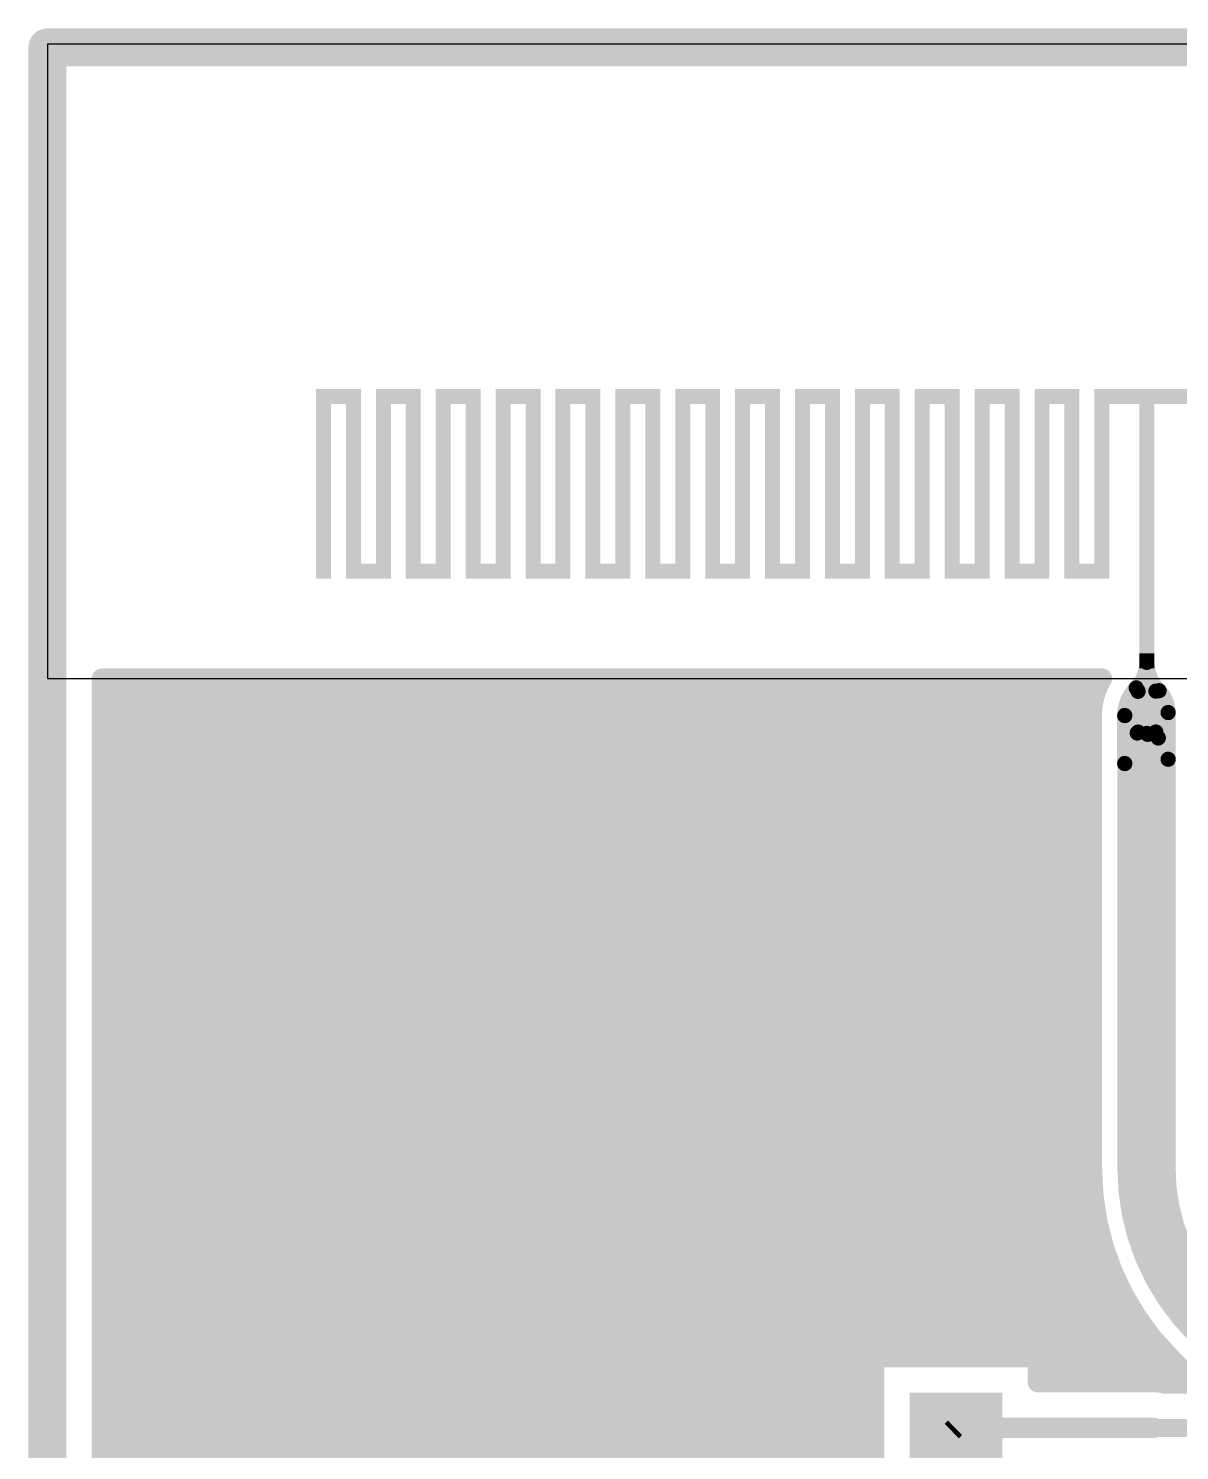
# Model space of a CAD drawing. Header units: inches. Extents: x 0 to 226, y 0 to 70.
# Drawn here: x 176.45 to 187.99, y 10.76 to 25.01 of the extents above; entities that cross this region are included whole.
import ezdxf

# ---------------------------------------------------------------- set-up
doc = ezdxf.new("R2010")
doc.units = ezdxf.units.IN
for name, color, linetype in [('Keep-Out Layer', 6, 'Continuous'), ('Multi-Layer', 9, 'Continuous'), ('Top Layer', 1, 'Continuous')]:
    doc.layers.add(name, color=color, linetype=linetype)

msp = doc.modelspace()

# ---------------------------------------------------------------- hatches: boundary and pattern name
at = {"layer": 'Top Layer'}
for points in [[(179.784, 21.4), (179.334, 21.4), (179.334, 21.25), (179.784, 21.25)], [(179.484, 21.4), (179.334, 21.4), (179.334, 19.5), (179.484, 19.5)], [(179.784, 21.4), (179.634, 21.4), (179.634, 19.5), (179.784, 19.5)], [(180.384, 21.4), (179.934, 21.4), (179.934, 21.25), (180.384, 21.25)], [(180.084, 21.4), (179.934, 21.4), (179.934, 19.5), (180.084, 19.5)], [(180.384, 21.4), (180.234, 21.4), (180.234, 19.5), (180.384, 19.5)], [(180.984, 21.4), (180.534, 21.4), (180.534, 21.25), (180.984, 21.25)], [(180.684, 21.4), (180.534, 21.4), (180.534, 19.5), (180.684, 19.5)], [(180.984, 21.4), (180.834, 21.4), (180.834, 19.5), (180.984, 19.5)], [(181.584, 21.4), (181.134, 21.4), (181.134, 21.25), (181.584, 21.25)], [(181.284, 21.4), (181.134, 21.4), (181.134, 19.5), (181.284, 19.5)], [(181.584, 21.4), (181.434, 21.4), (181.434, 19.5), (181.584, 19.5)], [(182.184, 21.4), (181.734, 21.4), (181.734, 21.25), (182.184, 21.25)], [(181.884, 21.4), (181.734, 21.4), (181.734, 19.5), (181.884, 19.5)], [(182.184, 21.4), (182.034, 21.4), (182.034, 19.5), (182.184, 19.5)], [(182.784, 21.4), (182.334, 21.4), (182.334, 21.25), (182.784, 21.25)], [(182.484, 21.4), (182.334, 21.4), (182.334, 19.5), (182.484, 19.5)], [(182.784, 21.4), (182.634, 21.4), (182.634, 19.5), (182.784, 19.5)], [(183.384, 21.4), (182.934, 21.4), (182.934, 21.25), (183.384, 21.25)], [(183.084, 21.4), (182.934, 21.4), (182.934, 19.5), (183.084, 19.5)], [(183.384, 21.4), (183.234, 21.4), (183.234, 19.5), (183.384, 19.5)], [(183.984, 21.4), (183.534, 21.4), (183.534, 21.25), (183.984, 21.25)], [(183.684, 21.4), (183.534, 21.4), (183.534, 19.5), (183.684, 19.5)], [(183.984, 21.4), (183.834, 21.4), (183.834, 19.5), (183.984, 19.5)], [(184.584, 21.4), (184.134, 21.4), (184.134, 21.25), (184.584, 21.25)], [(184.284, 21.4), (184.134, 21.4), (184.134, 19.5), (184.284, 19.5)], [(184.584, 21.4), (184.434, 21.4), (184.434, 19.5), (184.584, 19.5)], [(185.184, 21.4), (184.734, 21.4), (184.734, 21.25), (185.184, 21.25)], [(184.884, 21.4), (184.734, 21.4), (184.734, 19.5), (184.884, 19.5)], [(185.184, 21.4), (185.034, 21.4), (185.034, 19.5), (185.184, 19.5)], [(185.784, 21.4), (185.334, 21.4), (185.334, 21.25), (185.784, 21.25)], [(185.484, 21.4), (185.334, 21.4), (185.334, 19.5), (185.484, 19.5)], [(185.784, 21.4), (185.634, 21.4), (185.634, 19.5), (185.784, 19.5)], [(186.084, 21.4), (185.934, 21.4), (185.934, 19.5), (186.084, 19.5)], [(186.384, 21.4), (185.934, 21.4), (185.934, 21.25), (186.384, 21.25)], [(186.384, 21.4), (186.234, 21.4), (186.234, 19.5), (186.384, 19.5)], [(186.684, 21.4), (186.534, 21.4), (186.534, 19.5), (186.684, 19.5)], [(186.984, 21.4), (186.534, 21.4), (186.534, 21.25), (186.984, 21.25)], [(186.984, 21.4), (186.834, 21.4), (186.834, 19.5), (186.984, 19.5)], [(187.284, 21.4), (187.134, 21.4), (187.134, 19.5), (187.284, 19.5)], [(187.734, 21.4), (187.134, 21.4), (187.134, 21.25), (187.734, 21.25)], [(187.734, 21.4), (187.584, 21.4), (187.584, 18.6), (187.734, 18.6)], [(188.334, 21.25), (188.334, 21.4), (187.584, 21.4), (187.584, 21.25)], [(180.084, 19.65), (179.634, 19.65), (179.634, 19.5), (180.084, 19.5)], [(180.684, 19.65), (180.234, 19.65), (180.234, 19.5), (180.684, 19.5)], [(181.284, 19.65), (180.834, 19.65), (180.834, 19.5), (181.284, 19.5)], [(181.884, 19.65), (181.434, 19.65), (181.434, 19.5), (181.884, 19.5)], [(182.484, 19.65), (182.034, 19.65), (182.034, 19.5), (182.484, 19.5)], [(183.084, 19.65), (182.634, 19.65), (182.634, 19.5), (183.084, 19.5)], [(183.684, 19.65), (183.234, 19.65), (183.234, 19.5), (183.684, 19.5)], [(184.284, 19.65), (183.834, 19.65), (183.834, 19.5), (184.284, 19.5)], [(184.884, 19.65), (184.434, 19.65), (184.434, 19.5), (184.884, 19.5)], [(185.484, 19.65), (185.034, 19.65), (185.034, 19.5), (185.484, 19.5)], [(186.084, 19.65), (185.634, 19.65), (185.634, 19.5), (186.084, 19.5)], [(186.684, 19.65), (186.234, 19.65), (186.234, 19.5), (186.684, 19.5)], [(187.284, 19.65), (186.834, 19.65), (186.834, 19.5), (187.284, 19.5)]]:
    msp.add_hatch(color=1, dxfattribs=at).paths.add_polyline_path(points)

# ---------------------------------------------------------------- linework, layer by layer
at = {"layer": 'Keep-Out Layer'}
for points in [[(176.643, -0.008, 0.381, 0.381, 0), (176.643, 24.822, 0.381, 0.381, 0)], [(176.643, 24.822, 0.381, 0.381, 0), (196.084, 24.822, 0.381, 0.381, 0)]]:
    msp.add_lwpolyline(points, format="xyseb", dxfattribs=at)
msp.add_lwpolyline([(176.548, 24.822, 0.191, 0.191, 1), (176.738, 24.822, 0.191, 0.191, 1)], format="xyseb", close=True, dxfattribs=at)
msp.add_lwpolyline([(176.548, 24.822, 0.191, 0.191, 1), (176.738, 24.822, 0.191, 0.191, 1)], format="xyseb", close=True, dxfattribs=at)
at = {"layer": 'Multi-Layer'}
for p, q in [((196.084, 24.856), (176.643, 24.856)), ((176.643, 24.856), (176.643, 18.498)), ((176.643, 18.498), (196.084, 18.498))]:
    msp.add_line(p, q, dxfattribs=at)
at = {"layer": 'Top Layer'}
for points in [[(187.659, 18.66, 0.152, 0.152, -0.198912), (187.553, 18.404, 0.152, 0.152, 0)], [(187.659, 18.66, 0.152, 0.152, 0), (187.659, 18.675, 0.152, 0.152, 0)], [(187.782, 18.376, 0.152, 0.152, -0.198912), (187.659, 18.675, 0.152, 0.152, 0)], [(187.659, 17.948, 0.152, 0.152, 0), (187.659, 18.66, 0.152, 0.152, 0)], [(177.189, 18.498, 0.203, 0.203, 0), (187.211, 18.498, 0.203, 0.203, 0)], [(177.189, 0.538, 0.203, 0.203, 0), (177.189, 18.498, 0.203, 0.203, 0)], [(177.227, 0.538, 0.203, 0.203, 0), (177.227, 18.498, 0.203, 0.203, 0)], [(177.43, 0.538, 0.203, 0.203, 0), (177.43, 18.498, 0.203, 0.203, 0)], [(177.634, 0.538, 0.203, 0.203, 0), (177.634, 18.498, 0.203, 0.203, 0)], [(177.837, 0.538, 0.203, 0.203, 0), (177.837, 18.498, 0.203, 0.203, 0)], [(178.04, 0.538, 0.203, 0.203, 0), (178.04, 18.498, 0.203, 0.203, 0)], [(178.243, 0.538, 0.203, 0.203, 0), (178.243, 18.498, 0.203, 0.203, 0)], [(178.446, 0.538, 0.203, 0.203, 0), (178.446, 18.498, 0.203, 0.203, 0)], [(178.65, 0.538, 0.203, 0.203, 0), (178.65, 18.498, 0.203, 0.203, 0)], [(178.853, 0.538, 0.203, 0.203, 0), (178.853, 18.498, 0.203, 0.203, 0)], [(179.056, 0.538, 0.203, 0.203, 0), (179.056, 18.498, 0.203, 0.203, 0)], [(179.259, 0.538, 0.203, 0.203, 0), (179.259, 18.498, 0.203, 0.203, 0)], [(179.462, 0.538, 0.203, 0.203, 0), (179.462, 18.498, 0.203, 0.203, 0)], [(179.666, 0.538, 0.203, 0.203, 0), (179.666, 18.498, 0.203, 0.203, 0)], [(179.869, 0.538, 0.203, 0.203, 0), (179.869, 18.498, 0.203, 0.203, 0)], [(180.072, 0.538, 0.203, 0.203, 0), (180.072, 18.498, 0.203, 0.203, 0)], [(180.275, 0.538, 0.203, 0.203, 0), (180.275, 18.498, 0.203, 0.203, 0)], [(180.478, 0.538, 0.203, 0.203, 0), (180.478, 18.498, 0.203, 0.203, 0)], [(180.682, 0.538, 0.203, 0.203, 0), (180.682, 18.498, 0.203, 0.203, 0)], [(180.885, 0.538, 0.203, 0.203, 0), (180.885, 18.498, 0.203, 0.203, 0)], [(181.088, 0.538, 0.203, 0.203, 0), (181.088, 18.498, 0.203, 0.203, 0)], [(181.291, 0.538, 0.203, 0.203, 0), (181.291, 18.498, 0.203, 0.203, 0)], [(181.494, 0.538, 0.203, 0.203, 0), (181.494, 18.498, 0.203, 0.203, 0)], [(181.698, 0.538, 0.203, 0.203, 0), (181.698, 18.498, 0.203, 0.203, 0)], [(181.901, 0.538, 0.203, 0.203, 0), (181.901, 18.498, 0.203, 0.203, 0)], [(182.104, 0.538, 0.203, 0.203, 0), (182.104, 18.498, 0.203, 0.203, 0)], [(182.307, 0.538, 0.203, 0.203, 0), (182.307, 18.498, 0.203, 0.203, 0)], [(182.51, 0.538, 0.203, 0.203, 0), (182.51, 18.498, 0.203, 0.203, 0)], [(182.714, 0.538, 0.203, 0.203, 0), (182.714, 18.498, 0.203, 0.203, 0)], [(182.917, 4.89, 0.203, 0.203, 0), (182.917, 18.498, 0.203, 0.203, 0)], [(183.12, 4.89, 0.203, 0.203, 0), (183.12, 18.498, 0.203, 0.203, 0)], [(183.323, 4.89, 0.203, 0.203, 0), (183.323, 18.498, 0.203, 0.203, 0)], [(183.526, 5.279, 0.203, 0.203, 0), (183.526, 18.498, 0.203, 0.203, 0)], [(183.73, 5.482, 0.203, 0.203, 0), (183.73, 18.498, 0.203, 0.203, 0)], [(183.933, 5.685, 0.203, 0.203, 0), (183.933, 18.498, 0.203, 0.203, 0)], [(184.136, 5.889, 0.203, 0.203, 0), (184.136, 18.498, 0.203, 0.203, 0)], [(184.339, 6.092, 0.203, 0.203, 0), (184.339, 18.498, 0.203, 0.203, 0)], [(184.542, 6.295, 0.203, 0.203, 0), (184.542, 18.498, 0.203, 0.203, 0)], [(184.746, 6.498, 0.203, 0.203, 0), (184.746, 18.498, 0.203, 0.203, 0)], [(184.949, 11.697, 0.203, 0.203, 0), (184.949, 18.498, 0.203, 0.203, 0)], [(185.152, 11.697, 0.203, 0.203, 0), (185.152, 18.498, 0.203, 0.203, 0)], [(185.355, 11.697, 0.203, 0.203, 0), (185.355, 18.498, 0.203, 0.203, 0)], [(185.558, 11.697, 0.203, 0.203, 0), (185.558, 18.498, 0.203, 0.203, 0)], [(185.762, 11.697, 0.203, 0.203, 0), (185.762, 18.498, 0.203, 0.203, 0)], [(185.965, 11.697, 0.203, 0.203, 0), (185.965, 18.498, 0.203, 0.203, 0)], [(186.168, 11.697, 0.203, 0.203, 0), (186.168, 18.498, 0.203, 0.203, 0)], [(186.371, 11.697, 0.203, 0.203, 0), (186.371, 18.498, 0.203, 0.203, 0)], [(186.574, 11.446, 0.203, 0.203, 0), (186.574, 18.498, 0.203, 0.203, 0)], [(186.778, 11.446, 0.203, 0.203, 0), (186.778, 18.498, 0.203, 0.203, 0)], [(186.981, 11.446, 0.203, 0.203, 0), (186.981, 18.498, 0.203, 0.203, 0)], [(187.108, 18.127, 0.203, 0.203, -0.135623), (187.211, 18.498, 0.203, 0.203, 0)], [(177.189, 18.404, 0.203, 0.203, 0), (187.163, 18.404, 0.203, 0.203, 0)], [(187.438, 18.127, 0.152, 0.152, -0.198912), (187.553, 18.404, 0.152, 0.152, 0)], [(187.572, 17.961, 0.152, 0.152, 0), (187.572, 18.37, 0.152, 0.152, 0)], [(187.75, 17.962, 0.152, 0.152, 0), (187.75, 18.372, 0.152, 0.152, 0)], [(187.782, 18.376, 0.152, 0.152, -0.198912), (187.873, 18.157, 0.152, 0.152, 0)], [(177.189, 18.201, 0.203, 0.203, 0), (187.112, 18.201, 0.203, 0.203, 0)], [(177.189, 17.998, 0.203, 0.203, 0), (187.108, 17.998, 0.203, 0.203, 0)], [(187.108, 17.646, 0.203, 0.203, 0), (187.108, 18.127, 0.203, 0.203, 0)], [(187.438, 17.646, 0.152, 0.152, 0), (187.438, 18.127, 0.152, 0.152, 0)], [(187.656, 13.591, 0.584, 0.584, 0), (187.656, 17.909, 0.584, 0.584, 0)], [(187.873, 17.689, 0.152, 0.152, 0), (187.873, 18.157, 0.152, 0.152, 0)], [(187.563, 17.952, 0.152, 0.152, 0), (187.572, 17.961, 0.152, 0.152, 0)], [(187.659, 17.948, 0.152, 0.152, 0), (187.668, 17.939, 0.152, 0.152, 0)], [(187.774, 17.903, 0.152, 0.152, -0.198912), (187.75, 17.962, 0.152, 0.152, 0)], [(177.189, 17.794, 0.203, 0.203, 0), (187.108, 17.794, 0.203, 0.203, 0)], [(177.189, 17.591, 0.203, 0.203, 0), (187.11, 17.591, 0.203, 0.203, 0)], [(187.11, 13.591, 0.203, 0.203, 0), (187.11, 17.612, 0.203, 0.203, 0)], [(177.189, 17.388, 0.203, 0.203, 0), (187.11, 17.388, 0.203, 0.203, 0)], [(177.189, 17.185, 0.203, 0.203, 0), (187.11, 17.185, 0.203, 0.203, 0)], [(177.189, 16.982, 0.203, 0.203, 0), (187.11, 16.982, 0.203, 0.203, 0)], [(177.189, 16.778, 0.203, 0.203, 0), (187.11, 16.778, 0.203, 0.203, 0)], [(177.189, 16.575, 0.203, 0.203, 0), (187.11, 16.575, 0.203, 0.203, 0)], [(177.189, 16.372, 0.203, 0.203, 0), (187.11, 16.372, 0.203, 0.203, 0)], [(177.189, 16.169, 0.203, 0.203, 0), (187.11, 16.169, 0.203, 0.203, 0)], [(177.189, 15.966, 0.203, 0.203, 0), (187.11, 15.966, 0.203, 0.203, 0)], [(177.189, 15.762, 0.203, 0.203, 0), (187.11, 15.762, 0.203, 0.203, 0)], [(177.189, 15.559, 0.203, 0.203, 0), (187.11, 15.559, 0.203, 0.203, 0)], [(177.189, 15.356, 0.203, 0.203, 0), (187.11, 15.356, 0.203, 0.203, 0)], [(177.189, 15.153, 0.203, 0.203, 0), (187.11, 15.153, 0.203, 0.203, 0)], [(177.189, 14.95, 0.203, 0.203, 0), (187.11, 14.95, 0.203, 0.203, 0)], [(177.189, 14.746, 0.203, 0.203, 0), (187.11, 14.746, 0.203, 0.203, 0)], [(177.189, 14.543, 0.203, 0.203, 0), (187.11, 14.543, 0.203, 0.203, 0)], [(177.189, 14.34, 0.203, 0.203, 0), (187.11, 14.34, 0.203, 0.203, 0)], [(177.189, 14.137, 0.203, 0.203, 0), (187.11, 14.137, 0.203, 0.203, 0)], [(177.189, 13.934, 0.203, 0.203, 0), (187.11, 13.934, 0.203, 0.203, 0)], [(177.189, 13.73, 0.203, 0.203, 0), (187.11, 13.73, 0.203, 0.203, 0)], [(188.286, 12.07, 0.584, 0.584, -0.198912), (187.656, 13.591, 0.584, 0.584, 0)], [(187.9, 11.684, 0.203, 0.203, -0.198912), (187.11, 13.591, 0.203, 0.203, 0)], [(177.189, 13.527, 0.203, 0.203, 0), (187.111, 13.527, 0.203, 0.203, 0)], [(177.189, 13.324, 0.203, 0.203, 0), (187.123, 13.324, 0.203, 0.203, 0)], [(177.189, 13.121, 0.203, 0.203, 0), (187.151, 13.121, 0.203, 0.203, 0)], [(177.189, 12.918, 0.203, 0.203, 0), (187.195, 12.918, 0.203, 0.203, 0)], [(187.184, 11.446, 0.203, 0.203, 0), (187.184, 12.963, 0.203, 0.203, 0)], [(177.189, 12.714, 0.203, 0.203, 0), (187.256, 12.714, 0.203, 0.203, 0)], [(177.189, 12.511, 0.203, 0.203, 0), (187.336, 12.511, 0.203, 0.203, 0)], [(177.189, 12.308, 0.203, 0.203, 0), (187.435, 12.308, 0.203, 0.203, 0)], [(187.387, 11.446, 0.203, 0.203, 0), (187.387, 12.4, 0.203, 0.203, 0)], [(177.189, 12.105, 0.203, 0.203, 0), (187.556, 12.105, 0.203, 0.203, 0)], [(187.59, 11.446, 0.203, 0.203, 0), (187.59, 12.054, 0.203, 0.203, 0)], [(177.189, 11.902, 0.203, 0.203, 0), (187.705, 11.902, 0.203, 0.203, 0)], [(187.794, 11.442, 0.203, 0.203, 0), (187.794, 11.796, 0.203, 0.203, 0)], [(177.189, 11.698, 0.203, 0.203, 0), (187.885, 11.698, 0.203, 0.203, 0)], [(184.927, 10.006, 0.203, 0.203, 0), (184.927, 11.697, 0.203, 0.203, 0)], [(184.927, 11.697, 0.203, 0.203, 0), (186.568, 11.697, 0.203, 0.203, 0)], [(186.568, 11.446, 0.203, 0.203, 0), (186.568, 11.697, 0.203, 0.203, 0)], [(187.9, 11.684, 0.203, 0.203, 0), (187.961, 11.623, 0.203, 0.203, 0)], [(187.996, 11.591, 0.203, 0.203, 0), (188.157, 11.43, 0.203, 0.203, 0)], [(187.997, 11.435, 0.203, 0.203, 0), (187.997, 11.59, 0.203, 0.203, 0)], [(177.189, 11.495, 0.203, 0.203, 0), (184.927, 11.495, 0.203, 0.203, 0)], [(186.568, 11.495, 0.203, 0.203, 0), (188.091, 11.495, 0.203, 0.203, 0)], [(186.568, 11.446, 0.203, 0.203, 0), (187.73, 11.446, 0.203, 0.203, 0)], [(187.73, 11.446, 0.203, 0.203, -0.056496), (187.832, 11.435, 0.203, 0.203, 0)], [(187.832, 11.435, 0.203, 0.203, 0), (188.09, 11.435, 0.203, 0.203, 0)], [(177.189, 11.292, 0.203, 0.203, 0), (184.927, 11.292, 0.203, 0.203, 0)], [(177.189, 11.089, 0.203, 0.203, 0), (184.927, 11.089, 0.203, 0.203, 0)], [(177.189, 10.886, 0.203, 0.203, 0), (184.927, 10.886, 0.203, 0.203, 0)], [(185.748, 8.931, 0.508, 0.508, 0), (185.748, 10.852, 0.508, 0.508, 0)], [(185.705, 10.957, 0.203, 0.203, 0), (185.738, 10.989, 0.203, 0.203, 0)], [(185.738, 10.989, 0.203, 0.203, 0), (187.73, 10.989, 0.203, 0.203, 0)], [(188.09, 10.989, 0.18, 0.18, 0), (187.37, 10.989, 0.18, 0.18, 0)], [(177.189, 10.682, 0.203, 0.203, 0), (184.927, 10.682, 0.203, 0.203, 0)]]:
    msp.add_lwpolyline(points, format="xyseb", dxfattribs=at)
for points in [[(187.621, 18.675, 0.0762, 0.0762, 1), (187.697, 18.675, 0.0762, 0.0762, 1)], [(187.621, 18.675, 0.0762, 0.0762, 1), (187.697, 18.675, 0.0762, 0.0762, 1)], [(187.621, 18.66, 0.0762, 0.0762, 1), (187.697, 18.66, 0.0762, 0.0762, 1)], [(187.621, 18.66, 0.0762, 0.0762, 1), (187.697, 18.66, 0.0762, 0.0762, 1)], [(187.621, 18.66, 0.0762, 0.0762, 1), (187.697, 18.66, 0.0762, 0.0762, 1)], [(177.138, 18.498, 0.102, 0.102, 1), (177.24, 18.498, 0.102, 0.102, 1)], [(177.138, 18.498, 0.102, 0.102, 1), (177.24, 18.498, 0.102, 0.102, 1)], [(177.176, 18.498, 0.102, 0.102, 1), (177.278, 18.498, 0.102, 0.102, 1)], [(177.326, 18.275, 0.305, 0.305, 1), (177.63, 18.275, 0.305, 0.305, 1)], [(177.38, 18.498, 0.102, 0.102, 1), (177.481, 18.498, 0.102, 0.102, 1)], [(177.583, 18.498, 0.102, 0.102, 1), (177.684, 18.498, 0.102, 0.102, 1)], [(177.786, 18.498, 0.102, 0.102, 1), (177.888, 18.498, 0.102, 0.102, 1)], [(177.989, 18.498, 0.102, 0.102, 1), (178.091, 18.498, 0.102, 0.102, 1)], [(178.176, 18.275, 0.305, 0.305, 1), (178.481, 18.275, 0.305, 0.305, 1)], [(178.192, 18.498, 0.102, 0.102, 1), (178.294, 18.498, 0.102, 0.102, 1)], [(178.396, 18.498, 0.102, 0.102, 1), (178.497, 18.498, 0.102, 0.102, 1)], [(178.599, 18.498, 0.102, 0.102, 1), (178.7, 18.498, 0.102, 0.102, 1)], [(178.802, 18.498, 0.102, 0.102, 1), (178.904, 18.498, 0.102, 0.102, 1)], [(179.027, 18.275, 0.305, 0.305, 1), (179.332, 18.275, 0.305, 0.305, 1)], [(179.005, 18.498, 0.102, 0.102, 1), (179.107, 18.498, 0.102, 0.102, 1)], [(179.208, 18.498, 0.102, 0.102, 1), (179.31, 18.498, 0.102, 0.102, 1)], [(179.412, 18.498, 0.102, 0.102, 1), (179.513, 18.498, 0.102, 0.102, 1)], [(179.615, 18.498, 0.102, 0.102, 1), (179.716, 18.498, 0.102, 0.102, 1)], [(179.878, 18.275, 0.305, 0.305, 1), (180.183, 18.275, 0.305, 0.305, 1)], [(179.818, 18.498, 0.102, 0.102, 1), (179.92, 18.498, 0.102, 0.102, 1)], [(180.021, 18.498, 0.102, 0.102, 1), (180.123, 18.498, 0.102, 0.102, 1)], [(180.224, 18.498, 0.102, 0.102, 1), (180.326, 18.498, 0.102, 0.102, 1)], [(180.428, 18.498, 0.102, 0.102, 1), (180.529, 18.498, 0.102, 0.102, 1)], [(180.715, 18.263, 0.305, 0.305, 1), (181.02, 18.263, 0.305, 0.305, 1)], [(180.631, 18.498, 0.102, 0.102, 1), (180.732, 18.498, 0.102, 0.102, 1)], [(180.834, 18.498, 0.102, 0.102, 1), (180.936, 18.498, 0.102, 0.102, 1)], [(181.037, 18.498, 0.102, 0.102, 1), (181.139, 18.498, 0.102, 0.102, 1)], [(181.24, 18.498, 0.102, 0.102, 1), (181.342, 18.498, 0.102, 0.102, 1)], [(181.444, 18.498, 0.102, 0.102, 1), (181.545, 18.498, 0.102, 0.102, 1)], [(181.566, 18.263, 0.305, 0.305, 1), (181.871, 18.263, 0.305, 0.305, 1)], [(181.647, 18.498, 0.102, 0.102, 1), (181.748, 18.498, 0.102, 0.102, 1)], [(181.85, 18.498, 0.102, 0.102, 1), (181.952, 18.498, 0.102, 0.102, 1)], [(182.053, 18.498, 0.102, 0.102, 1), (182.155, 18.498, 0.102, 0.102, 1)], [(182.256, 18.498, 0.102, 0.102, 1), (182.358, 18.498, 0.102, 0.102, 1)], [(182.417, 18.263, 0.305, 0.305, 1), (182.722, 18.263, 0.305, 0.305, 1)], [(182.46, 18.498, 0.102, 0.102, 1), (182.561, 18.498, 0.102, 0.102, 1)], [(182.663, 18.498, 0.102, 0.102, 1), (182.764, 18.498, 0.102, 0.102, 1)], [(182.866, 18.498, 0.102, 0.102, 1), (182.968, 18.498, 0.102, 0.102, 1)], [(183.069, 18.498, 0.102, 0.102, 1), (183.171, 18.498, 0.102, 0.102, 1)], [(183.268, 18.263, 0.305, 0.305, 1), (183.573, 18.263, 0.305, 0.305, 1)], [(183.272, 18.498, 0.102, 0.102, 1), (183.374, 18.498, 0.102, 0.102, 1)], [(183.476, 18.498, 0.102, 0.102, 1), (183.577, 18.498, 0.102, 0.102, 1)], [(183.679, 18.498, 0.102, 0.102, 1), (183.78, 18.498, 0.102, 0.102, 1)], [(183.882, 18.498, 0.102, 0.102, 1), (183.984, 18.498, 0.102, 0.102, 1)], [(184.119, 18.263, 0.305, 0.305, 1), (184.424, 18.263, 0.305, 0.305, 1)], [(184.085, 18.498, 0.102, 0.102, 1), (184.187, 18.498, 0.102, 0.102, 1)], [(184.288, 18.498, 0.102, 0.102, 1), (184.39, 18.498, 0.102, 0.102, 1)], [(184.492, 18.498, 0.102, 0.102, 1), (184.593, 18.498, 0.102, 0.102, 1)], [(184.695, 18.498, 0.102, 0.102, 1), (184.796, 18.498, 0.102, 0.102, 1)], [(184.97, 18.263, 0.305, 0.305, 1), (185.274, 18.263, 0.305, 0.305, 1)], [(184.898, 18.498, 0.102, 0.102, 1), (185, 18.498, 0.102, 0.102, 1)], [(185.101, 18.498, 0.102, 0.102, 1), (185.203, 18.498, 0.102, 0.102, 1)], [(185.304, 18.498, 0.102, 0.102, 1), (185.406, 18.498, 0.102, 0.102, 1)], [(185.508, 18.498, 0.102, 0.102, 1), (185.609, 18.498, 0.102, 0.102, 1)], [(185.711, 18.498, 0.102, 0.102, 1), (185.812, 18.498, 0.102, 0.102, 1)], [(185.821, 18.263, 0.305, 0.305, 1), (186.125, 18.263, 0.305, 0.305, 1)], [(185.914, 18.498, 0.102, 0.102, 1), (186.016, 18.498, 0.102, 0.102, 1)], [(186.117, 18.498, 0.102, 0.102, 1), (186.219, 18.498, 0.102, 0.102, 1)], [(186.32, 18.498, 0.102, 0.102, 1), (186.422, 18.498, 0.102, 0.102, 1)], [(186.524, 18.498, 0.102, 0.102, 1), (186.625, 18.498, 0.102, 0.102, 1)], [(186.657, 18.251, 0.305, 0.305, 1), (186.962, 18.251, 0.305, 0.305, 1)], [(186.727, 18.498, 0.102, 0.102, 1), (186.828, 18.498, 0.102, 0.102, 1)], [(186.93, 18.498, 0.102, 0.102, 1), (187.032, 18.498, 0.102, 0.102, 1)], [(187.16, 18.498, 0.102, 0.102, 1), (187.261, 18.498, 0.102, 0.102, 1)], [(187.16, 18.498, 0.102, 0.102, 1), (187.261, 18.498, 0.102, 0.102, 1)], [(177.138, 18.404, 0.102, 0.102, 1), (177.24, 18.404, 0.102, 0.102, 1)], [(187.113, 18.404, 0.102, 0.102, 1), (187.214, 18.404, 0.102, 0.102, 1)], [(187.515, 18.404, 0.0762, 0.0762, 1), (187.591, 18.404, 0.0762, 0.0762, 1)], [(187.515, 18.404, 0.0762, 0.0762, 1), (187.591, 18.404, 0.0762, 0.0762, 1)], [(187.533, 18.37, 0.0762, 0.0762, 1), (187.61, 18.37, 0.0762, 0.0762, 1)], [(187.712, 18.372, 0.0762, 0.0762, 1), (187.788, 18.372, 0.0762, 0.0762, 1)], [(187.744, 18.376, 0.0762, 0.0762, 1), (187.82, 18.376, 0.0762, 0.0762, 1)], [(187.744, 18.376, 0.0762, 0.0762, 1), (187.82, 18.376, 0.0762, 0.0762, 1)], [(177.138, 18.201, 0.102, 0.102, 1), (177.24, 18.201, 0.102, 0.102, 1)], [(187.061, 18.201, 0.102, 0.102, 1), (187.163, 18.201, 0.102, 0.102, 1)], [(177.138, 17.998, 0.102, 0.102, 1), (177.24, 17.998, 0.102, 0.102, 1)], [(187.057, 18.127, 0.102, 0.102, 1), (187.159, 18.127, 0.102, 0.102, 1)], [(187.057, 18.127, 0.102, 0.102, 1), (187.159, 18.127, 0.102, 0.102, 1)], [(187.057, 17.998, 0.102, 0.102, 1), (187.159, 17.998, 0.102, 0.102, 1)], [(187.4, 18.127, 0.0762, 0.0762, 1), (187.477, 18.127, 0.0762, 0.0762, 1)], [(187.4, 18.127, 0.0762, 0.0762, 1), (187.477, 18.127, 0.0762, 0.0762, 1)], [(187.51, 17.909, 0.292, 0.292, 1), (187.802, 17.909, 0.292, 0.292, 1)], [(187.835, 18.157, 0.0762, 0.0762, 1), (187.911, 18.157, 0.0762, 0.0762, 1)], [(187.835, 18.157, 0.0762, 0.0762, 1), (187.911, 18.157, 0.0762, 0.0762, 1)], [(187.525, 17.952, 0.0762, 0.0762, 1), (187.601, 17.952, 0.0762, 0.0762, 1)], [(187.533, 17.961, 0.0762, 0.0762, 1), (187.61, 17.961, 0.0762, 0.0762, 1)], [(187.533, 17.961, 0.0762, 0.0762, 1), (187.61, 17.961, 0.0762, 0.0762, 1)], [(187.621, 17.948, 0.0762, 0.0762, 1), (187.697, 17.948, 0.0762, 0.0762, 1)], [(187.621, 17.948, 0.0762, 0.0762, 1), (187.697, 17.948, 0.0762, 0.0762, 1)], [(187.63, 17.939, 0.0762, 0.0762, 1), (187.706, 17.939, 0.0762, 0.0762, 1)], [(187.712, 17.962, 0.0762, 0.0762, 1), (187.788, 17.962, 0.0762, 0.0762, 1)], [(187.712, 17.962, 0.0762, 0.0762, 1), (187.788, 17.962, 0.0762, 0.0762, 1)], [(187.736, 17.903, 0.0762, 0.0762, 1), (187.813, 17.903, 0.0762, 0.0762, 1)], [(177.138, 17.794, 0.102, 0.102, 1), (177.24, 17.794, 0.102, 0.102, 1)], [(187.057, 17.794, 0.102, 0.102, 1), (187.159, 17.794, 0.102, 0.102, 1)], [(177.138, 17.591, 0.102, 0.102, 1), (177.24, 17.591, 0.102, 0.102, 1)], [(179.324, 17.318, 0.356, 0.356, 1), (179.679, 17.318, 0.356, 0.356, 1)], [(186.613, 17.416, 0.305, 0.305, 1), (186.918, 17.416, 0.305, 0.305, 1)], [(187.057, 17.646, 0.102, 0.102, 1), (187.159, 17.646, 0.102, 0.102, 1)], [(187.059, 17.612, 0.102, 0.102, 1), (187.161, 17.612, 0.102, 0.102, 1)], [(187.059, 17.591, 0.102, 0.102, 1), (187.161, 17.591, 0.102, 0.102, 1)], [(187.4, 17.646, 0.0762, 0.0762, 1), (187.477, 17.646, 0.0762, 0.0762, 1)], [(187.835, 17.689, 0.0762, 0.0762, 1), (187.911, 17.689, 0.0762, 0.0762, 1)], [(177.138, 17.388, 0.102, 0.102, 1), (177.24, 17.388, 0.102, 0.102, 1)], [(177.464, 17.181, 0.305, 0.305, 1), (177.769, 17.181, 0.305, 0.305, 1)], [(181.234, 17.122, 0.305, 0.305, 1), (181.538, 17.122, 0.305, 0.305, 1)], [(182.711, 17.093, 0.305, 0.305, 1), (183.016, 17.093, 0.305, 0.305, 1)], [(187.059, 17.388, 0.102, 0.102, 1), (187.161, 17.388, 0.102, 0.102, 1)], [(177.138, 17.185, 0.102, 0.102, 1), (177.24, 17.185, 0.102, 0.102, 1)], [(178.269, 16.965, 0.305, 0.305, 1), (178.574, 16.965, 0.305, 0.305, 1)], [(184.68, 16.967, 0.305, 0.305, 1), (184.985, 16.967, 0.305, 0.305, 1)], [(185.788, 16.984, 0.305, 0.305, 1), (186.093, 16.984, 0.305, 0.305, 1)], [(187.059, 17.185, 0.102, 0.102, 1), (187.161, 17.185, 0.102, 0.102, 1)], [(177.138, 16.982, 0.102, 0.102, 1), (177.24, 16.982, 0.102, 0.102, 1)], [(187.059, 16.982, 0.102, 0.102, 1), (187.161, 16.982, 0.102, 0.102, 1)], [(177.138, 16.778, 0.102, 0.102, 1), (177.24, 16.778, 0.102, 0.102, 1)], [(180.075, 16.651, 0.305, 0.305, 1), (180.38, 16.651, 0.305, 0.305, 1)], [(183.407, 16.534, 0.356, 0.356, 1), (183.763, 16.534, 0.356, 0.356, 1)], [(187.059, 16.778, 0.102, 0.102, 1), (187.161, 16.778, 0.102, 0.102, 1)], [(177.138, 16.575, 0.102, 0.102, 1), (177.24, 16.575, 0.102, 0.102, 1)], [(186.657, 16.51, 0.305, 0.305, 1), (186.962, 16.51, 0.305, 0.305, 1)], [(187.059, 16.575, 0.102, 0.102, 1), (187.161, 16.575, 0.102, 0.102, 1)], [(177.138, 16.372, 0.102, 0.102, 1), (177.24, 16.372, 0.102, 0.102, 1)], [(187.059, 16.372, 0.102, 0.102, 1), (187.161, 16.372, 0.102, 0.102, 1)], [(177.138, 16.169, 0.102, 0.102, 1), (177.24, 16.169, 0.102, 0.102, 1)], [(187.059, 16.169, 0.102, 0.102, 1), (187.161, 16.169, 0.102, 0.102, 1)], [(177.138, 15.966, 0.102, 0.102, 1), (177.24, 15.966, 0.102, 0.102, 1)], [(184.316, 15.767, 0.305, 0.305, 1), (184.621, 15.767, 0.305, 0.305, 1)], [(186.657, 15.708, 0.305, 0.305, 1), (186.962, 15.708, 0.305, 0.305, 1)], [(187.059, 15.966, 0.102, 0.102, 1), (187.161, 15.966, 0.102, 0.102, 1)], [(177.138, 15.762, 0.102, 0.102, 1), (177.24, 15.762, 0.102, 0.102, 1)], [(181.881, 15.61, 0.305, 0.305, 1), (182.186, 15.61, 0.305, 0.305, 1)], [(187.059, 15.762, 0.102, 0.102, 1), (187.161, 15.762, 0.102, 0.102, 1)], [(177.138, 15.559, 0.102, 0.102, 1), (177.24, 15.559, 0.102, 0.102, 1)], [(178.544, 15.355, 0.305, 0.305, 1), (178.849, 15.355, 0.305, 0.305, 1)], [(187.059, 15.559, 0.102, 0.102, 1), (187.161, 15.559, 0.102, 0.102, 1)], [(177.138, 15.356, 0.102, 0.102, 1), (177.24, 15.356, 0.102, 0.102, 1)], [(179.683, 15.159, 0.305, 0.305, 1), (179.987, 15.159, 0.305, 0.305, 1)], [(187.059, 15.356, 0.102, 0.102, 1), (187.161, 15.356, 0.102, 0.102, 1)], [(177.138, 15.153, 0.102, 0.102, 1), (177.24, 15.153, 0.102, 0.102, 1)], [(185.199, 15.021, 0.305, 0.305, 1), (185.504, 15.021, 0.305, 0.305, 1)], [(187.059, 15.153, 0.102, 0.102, 1), (187.161, 15.153, 0.102, 0.102, 1)], [(186.657, 14.906, 0.305, 0.305, 1), (186.962, 14.906, 0.305, 0.305, 1)], [(177.138, 14.95, 0.102, 0.102, 1), (177.24, 14.95, 0.102, 0.102, 1)], [(187.059, 14.95, 0.102, 0.102, 1), (187.161, 14.95, 0.102, 0.102, 1)], [(177.138, 14.746, 0.102, 0.102, 1), (177.24, 14.746, 0.102, 0.102, 1)], [(187.059, 14.746, 0.102, 0.102, 1), (187.161, 14.746, 0.102, 0.102, 1)], [(183.295, 14.373, 0.305, 0.305, 1), (183.6, 14.373, 0.305, 0.305, 1)], [(177.138, 14.543, 0.102, 0.102, 1), (177.24, 14.543, 0.102, 0.102, 1)], [(180.821, 14.275, 0.305, 0.305, 1), (181.126, 14.275, 0.305, 0.305, 1)], [(187.059, 14.543, 0.102, 0.102, 1), (187.161, 14.543, 0.102, 0.102, 1)], [(177.138, 14.34, 0.102, 0.102, 1), (177.24, 14.34, 0.102, 0.102, 1)], [(186.657, 14.104, 0.305, 0.305, 1), (186.962, 14.104, 0.305, 0.305, 1)], [(187.059, 14.34, 0.102, 0.102, 1), (187.161, 14.34, 0.102, 0.102, 1)], [(177.664, 13.981, 0.305, 0.305, 1), (177.969, 13.981, 0.305, 0.305, 1)], [(177.138, 14.137, 0.102, 0.102, 1), (177.24, 14.137, 0.102, 0.102, 1)], [(184.398, 13.871, 0.356, 0.356, 1), (184.754, 13.871, 0.356, 0.356, 1)], [(187.059, 14.137, 0.102, 0.102, 1), (187.161, 14.137, 0.102, 0.102, 1)], [(177.138, 13.934, 0.102, 0.102, 1), (177.24, 13.934, 0.102, 0.102, 1)], [(185.474, 13.765, 0.305, 0.305, 1), (185.779, 13.765, 0.305, 0.305, 1)], [(187.059, 13.934, 0.102, 0.102, 1), (187.161, 13.934, 0.102, 0.102, 1)], [(177.138, 13.73, 0.102, 0.102, 1), (177.24, 13.73, 0.102, 0.102, 1)], [(179.192, 13.627, 0.305, 0.305, 1), (179.497, 13.627, 0.305, 0.305, 1)], [(187.059, 13.73, 0.102, 0.102, 1), (187.161, 13.73, 0.102, 0.102, 1)], [(187.51, 13.591, 0.292, 0.292, 1), (187.802, 13.591, 0.292, 0.292, 1)], [(187.51, 13.591, 0.292, 0.292, 1), (187.802, 13.591, 0.292, 0.292, 1)], [(187.059, 13.591, 0.102, 0.102, 1), (187.161, 13.591, 0.102, 0.102, 1)], [(187.059, 13.591, 0.102, 0.102, 1), (187.161, 13.591, 0.102, 0.102, 1)], [(177.138, 13.527, 0.102, 0.102, 1), (177.24, 13.527, 0.102, 0.102, 1)], [(186.657, 13.303, 0.305, 0.305, 1), (186.962, 13.303, 0.305, 0.305, 1)], [(187.06, 13.527, 0.102, 0.102, 1), (187.162, 13.527, 0.102, 0.102, 1)], [(177.138, 13.324, 0.102, 0.102, 1), (177.24, 13.324, 0.102, 0.102, 1)], [(182.902, 13.117, 0.305, 0.305, 1), (183.207, 13.117, 0.305, 0.305, 1)], [(187.072, 13.324, 0.102, 0.102, 1), (187.174, 13.324, 0.102, 0.102, 1)], [(180.516, 12.985, 0.305, 0.305, 1), (180.821, 12.985, 0.305, 0.305, 1)], [(177.138, 13.121, 0.102, 0.102, 1), (177.24, 13.121, 0.102, 0.102, 1)], [(187.101, 13.121, 0.102, 0.102, 1), (187.202, 13.121, 0.102, 0.102, 1)], [(177.138, 12.918, 0.102, 0.102, 1), (177.24, 12.918, 0.102, 0.102, 1)], [(187.133, 12.963, 0.102, 0.102, 1), (187.235, 12.963, 0.102, 0.102, 1)], [(187.145, 12.918, 0.102, 0.102, 1), (187.246, 12.918, 0.102, 0.102, 1)], [(177.138, 12.714, 0.102, 0.102, 1), (177.24, 12.714, 0.102, 0.102, 1)], [(186.919, 12.501, 0.305, 0.305, 1), (187.224, 12.501, 0.305, 0.305, 1)], [(187.206, 12.714, 0.102, 0.102, 1), (187.307, 12.714, 0.102, 0.102, 1)], [(177.138, 12.511, 0.102, 0.102, 1), (177.24, 12.511, 0.102, 0.102, 1)], [(181.323, 12.313, 0.305, 0.305, 1), (181.628, 12.313, 0.305, 0.305, 1)], [(183.806, 12.273, 0.356, 0.356, 1), (184.162, 12.273, 0.356, 0.356, 1)], [(187.285, 12.511, 0.102, 0.102, 1), (187.386, 12.511, 0.102, 0.102, 1)], [(177.138, 12.308, 0.102, 0.102, 1), (177.24, 12.308, 0.102, 0.102, 1)], [(179.147, 12.119, 0.305, 0.305, 1), (179.452, 12.119, 0.305, 0.305, 1)], [(187.336, 12.4, 0.102, 0.102, 1), (187.438, 12.4, 0.102, 0.102, 1)], [(187.384, 12.308, 0.102, 0.102, 1), (187.485, 12.308, 0.102, 0.102, 1)], [(177.138, 12.105, 0.102, 0.102, 1), (177.24, 12.105, 0.102, 0.102, 1)], [(187.506, 12.105, 0.102, 0.102, 1), (187.607, 12.105, 0.102, 0.102, 1)], [(187.54, 12.054, 0.102, 0.102, 1), (187.641, 12.054, 0.102, 0.102, 1)], [(177.138, 11.902, 0.102, 0.102, 1), (177.24, 11.902, 0.102, 0.102, 1)], [(187.353, 11.699, 0.305, 0.305, 1), (187.658, 11.699, 0.305, 0.305, 1)], [(187.654, 11.902, 0.102, 0.102, 1), (187.755, 11.902, 0.102, 0.102, 1)], [(187.743, 11.796, 0.102, 0.102, 1), (187.844, 11.796, 0.102, 0.102, 1)], [(177.138, 11.698, 0.102, 0.102, 1), (177.24, 11.698, 0.102, 0.102, 1)], [(177.664, 11.465, 0.305, 0.305, 1), (177.969, 11.465, 0.305, 0.305, 1)], [(184.876, 11.697, 0.102, 0.102, 1), (184.978, 11.697, 0.102, 0.102, 1)], [(184.876, 11.697, 0.102, 0.102, 1), (184.978, 11.697, 0.102, 0.102, 1)], [(184.898, 11.697, 0.102, 0.102, 1), (185, 11.697, 0.102, 0.102, 1)], [(185.101, 11.697, 0.102, 0.102, 1), (185.203, 11.697, 0.102, 0.102, 1)], [(185.304, 11.697, 0.102, 0.102, 1), (185.406, 11.697, 0.102, 0.102, 1)], [(185.508, 11.697, 0.102, 0.102, 1), (185.609, 11.697, 0.102, 0.102, 1)], [(185.711, 11.697, 0.102, 0.102, 1), (185.812, 11.697, 0.102, 0.102, 1)], [(185.914, 11.697, 0.102, 0.102, 1), (186.016, 11.697, 0.102, 0.102, 1)], [(186.117, 11.697, 0.102, 0.102, 1), (186.219, 11.697, 0.102, 0.102, 1)], [(186.32, 11.697, 0.102, 0.102, 1), (186.422, 11.697, 0.102, 0.102, 1)], [(186.518, 11.697, 0.102, 0.102, 1), (186.619, 11.697, 0.102, 0.102, 1)], [(186.518, 11.697, 0.102, 0.102, 1), (186.619, 11.697, 0.102, 0.102, 1)], [(187.835, 11.698, 0.102, 0.102, 1), (187.936, 11.698, 0.102, 0.102, 1)], [(187.849, 11.684, 0.102, 0.102, 1), (187.951, 11.684, 0.102, 0.102, 1)], [(187.849, 11.684, 0.102, 0.102, 1), (187.951, 11.684, 0.102, 0.102, 1)], [(187.91, 11.623, 0.102, 0.102, 1), (188.012, 11.623, 0.102, 0.102, 1)], [(187.945, 11.591, 0.102, 0.102, 1), (188.047, 11.591, 0.102, 0.102, 1)], [(187.946, 11.59, 0.102, 0.102, 1), (188.048, 11.59, 0.102, 0.102, 1)], [(177.138, 11.495, 0.102, 0.102, 1), (177.24, 11.495, 0.102, 0.102, 1)], [(184.876, 11.495, 0.102, 0.102, 1), (184.978, 11.495, 0.102, 0.102, 1)], [(186.518, 11.495, 0.102, 0.102, 1), (186.619, 11.495, 0.102, 0.102, 1)], [(186.518, 11.446, 0.102, 0.102, 1), (186.619, 11.446, 0.102, 0.102, 1)], [(186.518, 11.446, 0.102, 0.102, 1), (186.619, 11.446, 0.102, 0.102, 1)], [(186.524, 11.446, 0.102, 0.102, 1), (186.625, 11.446, 0.102, 0.102, 1)], [(186.727, 11.446, 0.102, 0.102, 1), (186.828, 11.446, 0.102, 0.102, 1)], [(186.93, 11.446, 0.102, 0.102, 1), (187.032, 11.446, 0.102, 0.102, 1)], [(187.133, 11.446, 0.102, 0.102, 1), (187.235, 11.446, 0.102, 0.102, 1)], [(187.336, 11.446, 0.102, 0.102, 1), (187.438, 11.446, 0.102, 0.102, 1)], [(187.54, 11.446, 0.102, 0.102, 1), (187.641, 11.446, 0.102, 0.102, 1)], [(187.679, 11.446, 0.102, 0.102, 1), (187.78, 11.446, 0.102, 0.102, 1)], [(187.679, 11.446, 0.102, 0.102, 1), (187.78, 11.446, 0.102, 0.102, 1)], [(187.743, 11.442, 0.102, 0.102, 1), (187.844, 11.442, 0.102, 0.102, 1)], [(182.861, 11.139, 0.356, 0.356, 1), (183.217, 11.139, 0.356, 0.356, 1)], [(187.781, 11.435, 0.102, 0.102, 1), (187.883, 11.435, 0.102, 0.102, 1)], [(187.781, 11.435, 0.102, 0.102, 1), (187.883, 11.435, 0.102, 0.102, 1)], [(187.946, 11.435, 0.102, 0.102, 1), (188.048, 11.435, 0.102, 0.102, 1)], [(177.138, 11.292, 0.102, 0.102, 1), (177.24, 11.292, 0.102, 0.102, 1)], [(184.876, 11.292, 0.102, 0.102, 1), (184.978, 11.292, 0.102, 0.102, 1)], [(177.138, 11.089, 0.102, 0.102, 1), (177.24, 11.089, 0.102, 0.102, 1)], [(184.876, 11.089, 0.102, 0.102, 1), (184.978, 11.089, 0.102, 0.102, 1)], [(177.138, 10.886, 0.102, 0.102, 1), (177.24, 10.886, 0.102, 0.102, 1)], [(180.354, 10.679, 0.305, 0.305, 1), (180.659, 10.679, 0.305, 0.305, 1)], [(184.876, 10.886, 0.102, 0.102, 1), (184.978, 10.886, 0.102, 0.102, 1)], [(185.621, 10.852, 0.254, 0.254, 1), (185.875, 10.852, 0.254, 0.254, 1)], [(185.654, 10.957, 0.102, 0.102, 1), (185.756, 10.957, 0.102, 0.102, 1)], [(185.687, 10.989, 0.102, 0.102, 1), (185.788, 10.989, 0.102, 0.102, 1)], [(185.687, 10.989, 0.102, 0.102, 1), (185.788, 10.989, 0.102, 0.102, 1)], [(187.325, 10.989, 0.09, 0.09, 1), (187.415, 10.989, 0.09, 0.09, 1)], [(187.679, 10.989, 0.102, 0.102, 1), (187.78, 10.989, 0.102, 0.102, 1)], [(178.755, 10.611, 0.305, 0.305, 1), (179.059, 10.611, 0.305, 0.305, 1)], [(177.138, 10.682, 0.102, 0.102, 1), (177.24, 10.682, 0.102, 0.102, 1)], [(184.876, 10.682, 0.102, 0.102, 1), (184.978, 10.682, 0.102, 0.102, 1)]]:
    msp.add_lwpolyline(points, format="xyseb", close=True, dxfattribs=at)
for points in [[(187.734, 18.75), (187.584, 18.75), (187.734, 18.6), (187.584, 18.6)], [(184.673, 11.342), (183.743, 11.342), (184.673, 10.362), (183.743, 10.362)], [(186.213, 11.342), (185.283, 11.342), (186.213, 10.362), (185.283, 10.362)]]:
    msp.add_solid(points, dxfattribs=at)

doc.saveas('drawing.dxf')
